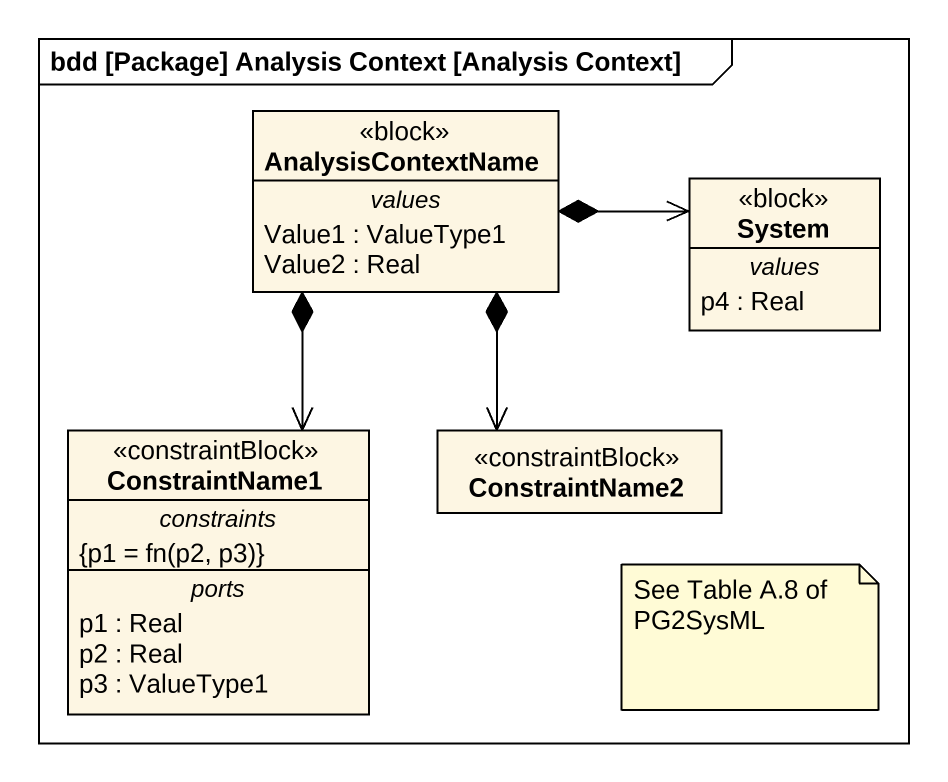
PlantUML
@startuml
mainframe bdd [Package] Analysis Context [Analysis Context]
hide circle
hide empty members
class AnalysisContextName <<block>> {
  -- values --
  Value1 : ValueType1
  Value2 : Real
}
class System <<block>> {
  -- values --
  p4 : Real
}
class ConstraintName1 <<constraintBlock>> {
  -- constraints --
  {field} {p1 = fn(p2, p3)}
  -- ports --
  p1 : Real
  p2 : Real
  p3 : ValueType1
}
class ConstraintName2 <<constraintBlock>>
AnalysisContextName *-right-> System
AnalysisContextName *--> ConstraintName1
AnalysisContextName *--> ConstraintName2
note as N1
  See Table A.8 of PG2SysML
end note
@enduml
